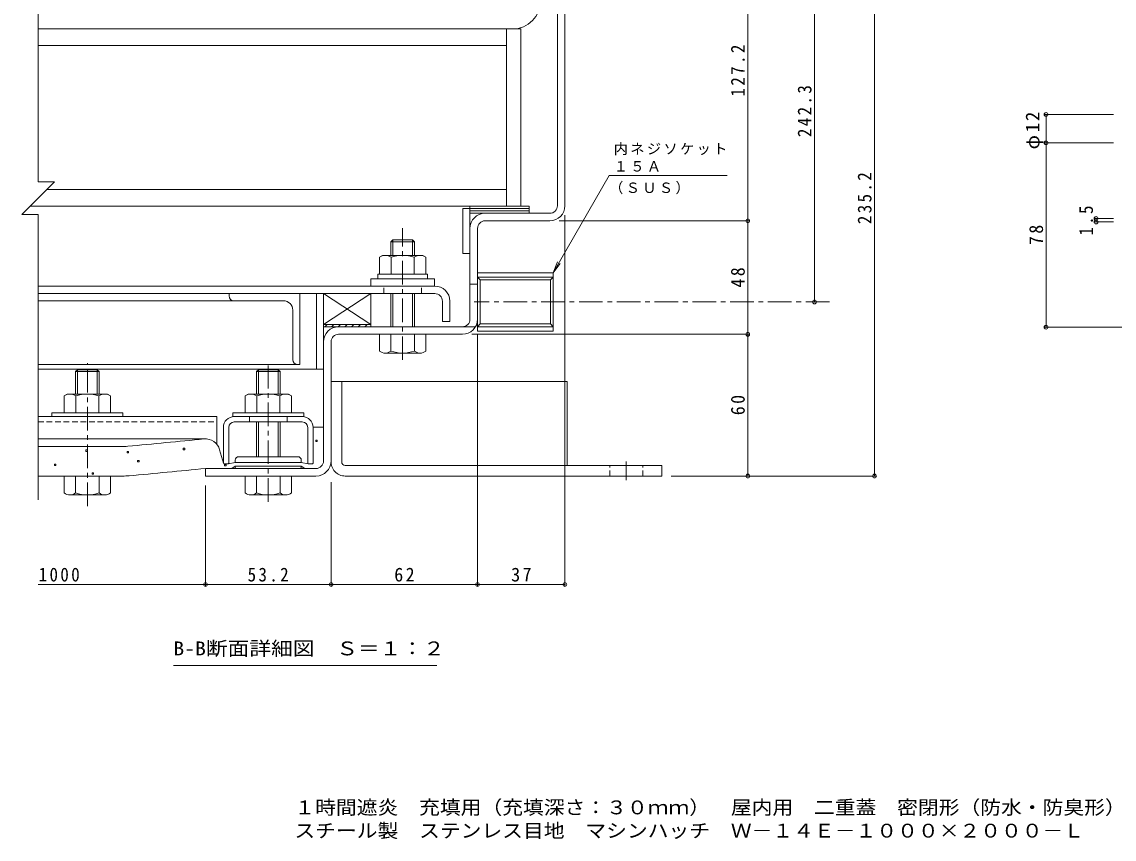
# Model space of a CAD drawing. Units: millimetres at full size, with parts at other scales. Extents: x -748 to 782, y -550 to 532.
# Drawn here: x 17.1 to 479.6, y -550.1 to -204.3 of the extents above; entities that cross this region are included whole.
import ezdxf
from ezdxf.enums import TextEntityAlignment as Align

# ---------------------------------------------------------------- set-up
doc = ezdxf.new("R2010")
doc.units = ezdxf.units.MM
doc.header["$LTSCALE"] = 2
doc.header["$PDMODE"] = 32
doc.header["$PDSIZE"] = 1.6
doc.linetypes.add('CHAIN1', pattern=[8, 5, -1, 1, -1])
doc.linetypes.add('DASHED1', pattern=[1.8, 1.2, -0.6])
for name, color, linetype, lineweight in [('D-1', 2, 'Continuous', 9), ('D-2', 3, 'Continuous', 9), ('D-4', 4, 'Continuous', 9), ('D-5', 7, 'Continuous', 9), ('D-6', 6, 'Continuous', 5), ('D-7', 5, 'Continuous', 5), ('D-8', 5, 'Continuous', 5), ('D-9', 134, 'Continuous', 5), ('D-A', 3, 'Continuous', 9), ('D-B', 2, 'Continuous', 9), ('D-C', 5, 'Continuous', 9), ('D-E', 3, 'Continuous', 9), ('D-F', 7, 'Continuous', 9), ('E-F', 7, 'Continuous', 9), ('F-5_F-5ﾚｲﾔ', 7, 'Continuous', 9)]:
    doc.layers.add(name, color=color, linetype=linetype, lineweight=lineweight)
doc.styles.add('ＭＳ ゴシック', font='')
doc.styles.get('ＭＳ ゴシック').set_extended_font_data('MS Gothic')

msp = doc.modelspace()

# ---------------------------------------------------------------- linework, layer by layer
at = {"layer": 'D-1'}
for p, q in [((243.872, -282.069), (243.872, -164.269)), ((247.072, -282.069), (247.072, -164.269)), ((240.672, -285.269), (213.271, -285.269)), ((213.271, -288.469), (240.672, -288.469)), ((206.871, -330.07), (206.871, -291.669)), ((210.071, -291.669), (210.071, -330.07)), ((242.072, -310.493), (210.072, -310.493)), ((210.072, -310.493), (210.072, -335.093)), ((240.91, -313.478), (211.234, -313.478)), ((211.234, -332.109), (211.234, -313.478)), ((242.072, -312.316), (240.91, -313.478)), ((240.91, -313.478), (240.91, -332.109)), ((242.072, -310.493), (242.072, -335.093)), ((210.071, -315.27), (206.871, -315.27)), ((210.072, -333.271), (211.234, -332.109)), ((240.91, -332.109), (211.234, -332.109)), ((242.072, -333.271), (240.91, -332.109)), ((209.214, -333.27), (151.272, -333.27)), ((173.372, -336.47), (151.272, -336.47)), ((183.372, -336.47), (203.671, -336.47)), ((242.072, -333.271), (210.072, -333.271)), ((242.072, -335.093), (210.072, -335.093)), ((144.872, -390.07), (144.872, -339.67)), ((148.072, -339.67), (148.072, -390.07)), ((94.872, -393.27), (141.672, -393.27)), ((94.872, -396.47), (94.872, -393.27)), ((141.672, -396.47), (94.872, -396.47))]:
    msp.add_line(p, q, dxfattribs=at)
msp.add_lwpolyline([(242.072, -312.316), (210.072, -312.316), (211.234, -313.478)], dxfattribs=at)
for centre, radius, start, end in [((240.672, -282.069), 6.4, 270, 0), ((240.672, -282.069), 3.2, 270, 0), ((213.271, -291.669), 6.4, 90, 180), ((213.271, -291.669), 3.2, 90, 180), ((203.671, -330.07), 6.4, 270, 0), ((203.671, -330.07), 3.2, 270, 0), ((151.272, -339.67), 6.4, 90, 180), ((151.272, -339.67), 3.2, 90, 180), ((141.672, -390.07), 3.2, 270, 0), ((141.672, -390.07), 6.4, 270, 0)]:
    msp.add_arc(centre, radius, start, end, dxfattribs=at)
at = {"layer": 'D-2'}
msp.add_line((24.02, -207.269), (224.872, -207.269), dxfattribs=at)
msp.add_arc((224.872, -195.269), 12, 270, 0, dxfattribs=at)
at = {"layer": 'D-4'}
for p, q in [((140.472, -375.8), (144.872, -375.8)), ((140.472, -391.02), (140.472, -375.87)), ((144.872, -390.07), (144.872, -375.8)), ((94.861, -380.741), (24.02, -380.741)), ((24.02, -383.97), (59.204, -383.97)), ((102.472, -391.02), (100.882, -385.313)), ((102.722, -391.27), (102.472, -391.02)), ((104.522, -391.27), (102.722, -391.27)), ((107.472, -390.77), (104.522, -391.27)), ((107.472, -392.27), (105.976, -393.27)), ((135.472, -390.77), (107.472, -390.77)), ((107.472, -392.27), (135.472, -392.27)), ((135.472, -392.27), (136.968, -393.27)), ((59.777, -396.47), (24.02, -396.47)), ((94.872, -393.27), (105.976, -393.27)), ((141.672, -393.27), (136.968, -393.27))]:
    msp.add_line(p, q, dxfattribs=at)
at = {"layer": 'D-4', "color": 134, "lineweight": 5}
for p, q in [((133.972, -388.27), (108.972, -388.27)), ((107.472, -389.77), (107.472, -390.77)), ((107.472, -390.77), (135.472, -390.77)), ((107.472, -392.27), (135.472, -392.27)), ((107.472, -392.77), (107.472, -392.27)), ((135.472, -389.77), (135.472, -390.77)), ((135.472, -392.77), (135.472, -392.27)), ((134.972, -393.27), (107.972, -393.27))]:
    msp.add_line(p, q, dxfattribs=at)
at = {"layer": 'D-4', "color": 2}
for points in [[(141.62, -381.849), (141.62, -381.249), (142.22, -381.249), (142.22, -381.849)], [(44.269, -386.01), (44.269, -385.41), (44.869, -385.41), (44.869, -386.01)], [(61.758, -386.704), (61.758, -386.104), (62.358, -386.104), (62.358, -386.704)], [(85.494, -385.317), (85.494, -384.717), (86.094, -384.717), (86.094, -385.317)], [(30.995, -391.984), (30.995, -391.384), (31.595, -391.384), (31.595, -391.984)], [(66.175, -390.493), (66.175, -389.893), (66.775, -389.893), (66.775, -390.493)], [(102.983, -392.202), (102.983, -391.602), (103.583, -391.602), (103.583, -392.202)], [(46.857, -395.669), (46.857, -395.069), (47.457, -395.069), (47.457, -395.669)]]:
    msp.add_lwpolyline(points, close=True, dxfattribs=at)
at = {"layer": 'D-4'}
msp.add_lwpolyline([(135.472, -390.77), (138.422, -391.27), (140.222, -391.27), (140.472, -391.02)], dxfattribs=at)
for centre, radius, start, end in [((59.204, -353.97), 30, 270, 275.2529), ((-405.128, 4696.522), 5101.792, 275.2529, 275.61726), ((94.861, -386.991), 6.25, 15.57156, 95.61726), ((141.672, -390.07), 3.2, 270, 0), ((59.777, -366.47), 30, 270, 275.24643), ((-405.128, 4696.522), 5114.292, 275.24643, 275.6105)]:
    msp.add_arc(centre, radius, start, end, dxfattribs=at)
at = {"layer": 'D-4', "color": 134, "lineweight": 5}
for centre, radius, start, end in [((108.972, -389.77), 1.5, 90, 180), ((133.972, -389.77), 1.5, 0, 90), ((107.972, -392.77), 0.5, 180, 270), ((134.972, -392.77), 0.5, 270, 0)]:
    msp.add_arc(centre, radius, start, end, dxfattribs=at)
at = {"layer": 'D-5'}
for p, q in [((265.874, -269.266), (315.742, -269.266)), ((242.072, -310.493), (245.115, -306.526)), ((192.791, -476.588), (81.291, -476.588))]:
    msp.add_line(p, q, dxfattribs=at)
msp.add_lwpolyline([(265.874, -269.266), (242.072, -310.493), (243.985, -305.874)], dxfattribs=at)
at = {"layer": 'D-6'}
for p, q in [((206.871, -302.269), (206.871, -282.269)), ((231.871, -282.269), (206.871, -282.269)), ((231.871, -283.269), (206.871, -283.269)), ((231.871, -284.269), (206.871, -284.269)), ((231.871, -285.269), (206.871, -285.269)), ((231.871, -285.269), (231.871, -282.269)), ((203.871, -302.269), (206.871, -302.269)), ((164.872, -319.27), (144.872, -332.27)), ((144.872, -319.27), (144.872, -332.27)), ((164.872, -332.27), (144.872, -332.27))]:
    msp.add_line(p, q, dxfattribs=at)
at = {"layer": 'D-6', "color": 134}
for p, q in [((144.872, -319.27), (144.872, -351.27)), ((141.872, -351.27), (24.02, -351.27)), ((141.872, -351.27), (144.872, -351.27))]:
    msp.add_line(p, q, dxfattribs=at)
at = {"layer": 'D-6'}
msp.add_lwpolyline([(206.871, -283.269), (203.871, -283.269), (203.871, -302.269)], dxfattribs=at)
at = {"layer": 'D-6', "color": 134}
msp.add_lwpolyline([(144.872, -319.27), (141.872, -319.27), (141.872, -351.27)], dxfattribs=at)
at = {"layer": 'D-6'}
msp.add_lwpolyline([(164.872, -332.27), (164.872, -319.27), (144.872, -319.27)], close=True, dxfattribs=at)
at = {"layer": 'D-7', "linetype": 'CHAIN1'}
for p, q in [((178.372, -347.348), (178.372, -291.618)), ((44.872, -409.168), (44.872, -348.681)), ((121.472, -407.348), (121.472, -349.618))]:
    msp.add_line(p, q, dxfattribs=at)
at = {"layer": 'D-7'}
for p, q in [((174.184, -296.47), (173.372, -297.282)), ((183.372, -297.282), (173.372, -297.282)), ((173.372, -303.07), (173.372, -297.282)), ((182.56, -296.47), (174.184, -296.47)), ((174.184, -303.07), (174.184, -296.47)), ((182.56, -296.47), (183.372, -297.282)), ((182.56, -303.07), (182.56, -296.47)), ((183.372, -297.282), (183.372, -303.07)), ((173.372, -333.27), (173.372, -319.27)), ((174.184, -333.27), (174.184, -319.27)), ((182.56, -333.27), (182.56, -319.27)), ((183.372, -319.27), (183.372, -333.27)), ((168.572, -343.575), (168.572, -336.47)), ((188.172, -336.47), (168.572, -336.47)), ((173.372, -343.575), (173.372, -336.47)), ((183.372, -336.47), (183.372, -343.575)), ((188.172, -343.575), (188.172, -336.47)), ((185.772, -344.47), (170.972, -344.47)), ((40.684, -361.77), (40.684, -351.47)), ((49.06, -361.77), (49.06, -351.47)), ((117.284, -351.47), (116.472, -352.282)), ((125.66, -351.47), (117.284, -351.47)), ((117.284, -361.77), (117.284, -351.47)), ((125.66, -351.47), (126.472, -352.282)), ((125.66, -361.77), (125.66, -351.47)), ((39.872, -361.77), (39.872, -352.282)), ((49.872, -352.282), (49.872, -352.282)), ((49.872, -352.282), (49.872, -361.77)), ((126.472, -352.282), (116.472, -352.282)), ((116.472, -361.77), (116.472, -352.282)), ((126.472, -361.77), (126.472, -352.282)), ((116.472, -388.27), (116.472, -373.57)), ((117.284, -388.27), (117.284, -373.57)), ((125.66, -388.27), (125.66, -373.57)), ((126.472, -388.27), (126.472, -373.57)), ((54.672, -396.47), (35.072, -396.47)), ((35.072, -403.575), (35.072, -396.47)), ((39.872, -403.575), (39.872, -396.47)), ((49.872, -403.575), (49.872, -396.47)), ((54.672, -403.575), (54.672, -396.47)), ((111.672, -403.575), (111.672, -396.47)), ((131.272, -396.47), (111.672, -396.47)), ((116.472, -403.575), (116.472, -396.47)), ((126.472, -403.575), (126.472, -396.47)), ((131.272, -403.575), (131.272, -396.47)), ((37.472, -404.47), (52.272, -404.47)), ((128.872, -404.47), (114.072, -404.47))]:
    msp.add_line(p, q, dxfattribs=at)
at = {"layer": 'D-7', "color": 2, "lineweight": 9}
for p, q in [((168.557, -303.829), (169.872, -303.07)), ((168.557, -303.829), (168.557, -311.07)), ((186.872, -303.07), (169.872, -303.07)), ((173.465, -303.829), (173.465, -311.07)), ((183.28, -303.829), (183.28, -311.07))]:
    msp.add_line(p, q, dxfattribs=at)
at = {"layer": 'D-7', "color": 134}
for p, q in [((164.872, -313.07), (164.872, -316.07)), ((164.872, -313.07), (191.872, -313.07)), ((191.872, -313.07), (191.872, -316.07)), ((164.872, -316.07), (191.872, -316.07)), ((29.872, -369.77), (29.872, -371.27)), ((59.872, -369.77), (29.872, -369.77)), ((59.872, -369.77), (59.872, -371.27)), ((106.472, -369.77), (106.472, -371.27)), ((136.472, -369.77), (106.472, -369.77)), ((136.472, -369.77), (136.472, -371.27)), ((59.872, -371.27), (29.872, -371.27)), ((136.472, -371.27), (106.472, -371.27))]:
    msp.add_line(p, q, dxfattribs=at)
at = {"layer": 'D-7', "color": 6}
for p, q in [((167.872, -311.07), (167.872, -313.07)), ((167.872, -313.07), (188.872, -313.07))]:
    msp.add_line(p, q, dxfattribs=at)
at = {"layer": 'D-7', "color": 2, "lineweight": 9}
msp.add_lwpolyline([(186.872, -303.07), (188.187, -303.829), (188.187, -311.07), (168.557, -311.07)], dxfattribs=at)
at = {"layer": 'D-7', "color": 6}
msp.add_lwpolyline([(167.872, -311.07), (188.872, -311.07), (188.872, -313.07)], dxfattribs=at)
at = {"layer": 'D-7'}
for points in [[(49.06, -351.47), (40.684, -351.47), (39.872, -352.282)], [(49.06, -351.47), (49.872, -352.282), (49.872, -352.282)], [(39.872, -352.282), (49.872, -352.282), (49.872, -352.282)]]:
    msp.add_lwpolyline(points, dxfattribs=at)
at = {"layer": 'D-7', "color": 2, "lineweight": 9}
for centre, radius, start, end in [((171.454, -308.847), 5.793, 94.38438, 120), ((170.858, -307.91), 4.842, 57.42749, 88.18784), ((178.372, -319.311), 16.241, 72.41188, 107.5881), ((185.886, -307.91), 4.842, 91.81215, 122.57249), ((185.29, -308.847), 5.793, 59.99998, 85.6156)]:
    msp.add_arc(centre, radius, start, end, dxfattribs=at)
at = {"layer": 'D-7'}
for centre, radius, start, end in [((170.972, -340.805), 3.666, 229.1022, 310.89809), ((178.372, -330.055), 14.416, 249.70546, 290.29454), ((185.772, -340.805), 3.666, 229.10191, 310.8978), ((37.472, -400.805), 3.666, 229.1022, 310.89809), ((44.872, -390.055), 14.416, 249.70546, 290.29454), ((52.272, -400.805), 3.666, 229.10191, 310.8978), ((114.072, -400.805), 3.666, 229.1022, 310.89809), ((121.472, -390.055), 14.416, 249.70546, 290.29454), ((128.872, -400.805), 3.666, 229.10191, 310.8978)]:
    msp.add_arc(centre, radius, start, end, dxfattribs=at)
at = {"layer": 'D-8'}
for p, q in [((222.372, -207.269), (228.372, -207.269)), ((228.372, -207.269), (228.372, -282.269))]:
    msp.add_line(p, q, dxfattribs=at)
msp.add_lwpolyline([(222.372, -207.269), (222.372, -282.269), (228.372, -282.269)], dxfattribs=at)
at = {"layer": 'D-9'}
for p, q in [((24.02, -207.269), (222.372, -207.269)), ((222.372, -282.269), (222.372, -207.269)), ((24.02, -214.269), (222.372, -214.269)), ((27.621, -275.269), (222.372, -275.269)), ((20.621, -282.269), (222.372, -282.269))]:
    msp.add_line(p, q, dxfattribs=at)
at = {"layer": 'D-A'}
for p, q in [((191.972, -316.07), (24.02, -316.07)), ((191.972, -319.27), (24.02, -319.27)), ((195.172, -322.47), (195.172, -331.07)), ((198.372, -322.47), (198.372, -331.07)), ((195.172, -331.07), (198.372, -331.07))]:
    msp.add_line(p, q, dxfattribs=at)
at = {"layer": 'D-A', "linetype": 'DASHED1'}
for p, q in [((170.372, -319.27), (170.372, -316.07)), ((186.372, -319.27), (186.372, -316.07))]:
    msp.add_line(p, q, dxfattribs=at)
at = {"layer": 'D-A'}
for radius in [6.4, 3.2]:
    msp.add_arc((191.972, -322.47), radius, 0, 90, dxfattribs=at)
at = {"layer": 'D-B', "color": 6, "lineweight": 5}
for p, q in [((127.872, -322.27), (24.02, -322.27)), ((104.872, -320.27), (104.872, -319.27)), ((134.872, -319.27), (134.872, -349.27)), ((131.872, -326.27), (131.872, -347.27)), ((134.872, -349.271), (24.02, -349.271))]:
    msp.add_line(p, q, dxfattribs=at)
at = {"layer": 'D-B'}
for p, q in [((36.372, -361.77), (53.372, -361.77)), ((39.965, -362.529), (39.965, -369.77)), ((49.78, -362.529), (49.78, -369.77)), ((54.687, -362.529), (53.372, -361.77)), ((54.687, -362.529), (54.687, -369.77)), ((112.972, -361.77), (129.972, -361.77)), ((116.565, -362.529), (116.565, -369.77)), ((126.38, -362.529), (126.38, -369.77)), ((131.287, -362.529), (129.972, -361.77)), ((131.287, -362.529), (131.287, -369.77))]:
    msp.add_line(p, q, dxfattribs=at)
at = {"layer": 'D-B', "color": 7}
for p, q in [((24.02, -371.27), (99.66, -371.27)), ((99.66, -382.988), (99.66, -371.27)), ((107.072, -371.27), (135.872, -371.27)), ((135.872, -373.57), (107.072, -373.57)), ((102.472, -391.02), (102.472, -375.87)), ((104.772, -391.02), (104.772, -375.87)), ((138.172, -391.02), (138.172, -375.87)), ((140.472, -391.02), (140.472, -375.87)), ((102.722, -391.27), (102.472, -391.02)), ((104.522, -391.27), (102.722, -391.27)), ((104.522, -391.27), (104.772, -391.02)), ((138.422, -391.27), (138.172, -391.02)), ((140.222, -391.27), (138.422, -391.27)), ((140.222, -391.27), (140.472, -391.02))]:
    msp.add_line(p, q, dxfattribs=at)
at = {"layer": 'D-B', "color": 7, "linetype": 'DASHED1'}
for p, q in [((24.02, -373.57), (99.66, -373.57)), ((113.472, -373.57), (113.472, -371.27)), ((129.472, -373.57), (129.472, -371.27))]:
    msp.add_line(p, q, dxfattribs=at)
at = {"layer": 'D-B'}
for points in [[(36.372, -361.77), (35.057, -362.529), (35.057, -369.77), (54.687, -369.77)], [(112.972, -361.77), (111.657, -362.529), (111.657, -369.77), (131.287, -369.77)]]:
    msp.add_lwpolyline(points, dxfattribs=at)
at = {"layer": 'D-B', "color": 6, "lineweight": 5}
for centre, radius, start, end in [((106.872, -320.27), 2, 180, 270), ((127.872, -326.27), 4, 0, 90), ((133.872, -347.27), 2, 180, 270)]:
    msp.add_arc(centre, radius, start, end, dxfattribs=at)
at = {"layer": 'D-B'}
for centre, radius, start, end in [((37.954, -367.547), 5.793, 94.3844, 120.00002), ((37.358, -366.61), 4.842, 57.42751, 88.18785), ((44.872, -378.011), 16.241, 72.4119, 107.58812), ((52.386, -366.61), 4.842, 91.81216, 122.57251), ((51.79, -367.547), 5.793, 60, 85.61562), ((114.554, -367.547), 5.793, 94.3844, 120.00002), ((113.958, -366.61), 4.842, 57.42751, 88.18785), ((121.472, -378.011), 16.241, 72.4119, 107.58812), ((128.986, -366.61), 4.842, 91.81216, 122.57251), ((128.39, -367.547), 5.793, 60, 85.61562)]:
    msp.add_arc(centre, radius, start, end, dxfattribs=at)
at = {"layer": 'D-B', "color": 7}
for centre, radius, start, end in [((107.072, -375.87), 4.6, 90, 180), ((107.072, -375.87), 2.3, 90, 180), ((135.872, -375.87), 4.6, 0, 90), ((135.872, -375.87), 2.3, 0, 90)]:
    msp.add_arc(centre, radius, start, end, dxfattribs=at)
at = {"layer": 'D-C', "color": 7}
for p, q in [((145.442, -333.27), (146.442, -332.27)), ((148.271, -333.27), (149.271, -332.27)), ((151.099, -333.27), (152.099, -332.27)), ((153.927, -333.27), (154.927, -332.27)), ((156.756, -333.27), (157.756, -332.27)), ((159.584, -333.27), (160.584, -332.27)), ((162.413, -333.27), (163.413, -332.27))]:
    msp.add_line(p, q, dxfattribs=at)
msp.add_lwpolyline([(164.872, -332.27), (164.872, -333.27), (144.872, -333.27), (144.872, -332.27)], close=True, dxfattribs=at)
at = {"layer": 'D-E'}
for p, q in [((148.072, -356.469), (148.072, -390.07)), ((148.072, -356.469), (152.572, -356.469)), ((152.572, -390.47), (152.572, -356.469)), ((154.072, -391.97), (288.072, -391.97)), ((288.072, -391.97), (288.072, -396.47)), ((288.072, -396.47), (154.072, -396.47))]:
    msp.add_line(p, q, dxfattribs=at)
at = {"layer": 'D-E', "linetype": 'DASHED1'}
for p, q in [((266.072, -396.47), (266.072, -391.97)), ((280.072, -396.47), (280.072, -391.97))]:
    msp.add_line(p, q, dxfattribs=at)
at = {"layer": 'D-E', "linetype": 'CHAIN1'}
msp.add_line((273.072, -398.217), (273.072, -390.328), dxfattribs=at)
at = {"layer": 'D-E'}
msp.add_lwpolyline([(152.572, -356.469), (248.072, -356.469), (248.072, -391.97)], dxfattribs=at)
for radius, start in [(6, 176.17647), (1.5, 180.00027)]:
    msp.add_arc((154.072, -390.47), radius, start, 270, dxfattribs=at)
at = {"layer": 'D-F'}
for p, q in [((24.02, -151.269), (24.02, -271.988)), ((324.485, -161.269), (324.485, -288.469)), ((378.154, -161.269), (378.154, -396.47)), ((450.188, -243.485), (479.402, -243.485)), ((450.788, -243.485), (450.788, -333.485)), ((450.188, -255.485), (479.402, -255.485)), ((30.902, -271.988), (17.139, -285.751)), ((24.02, -271.988), (30.902, -271.988)), ((24.02, -285.751), (17.139, -285.751)), ((24.02, -285.751), (24.02, -406.47)), ((247.072, -442.963), (247.072, -286.069)), ((325.085, -288.469), (244.672, -288.469)), ((324.485, -336.47), (324.485, -288.469)), ((471.333, -287.443), (479.328, -287.443)), ((471.333, -288.943), (479.328, -288.943)), ((471.933, -288.943), (471.933, -287.443)), ((325.085, -336.47), (207.671, -336.47)), ((210.071, -442.963), (210.071, -336.73)), ((324.485, -396.47), (324.485, -336.47)), ((450.188, -333.485), (567.328, -333.485)), ((378.754, -396.47), (292.072, -396.47)), ((94.872, -442.963), (94.872, -400.47)), ((148.072, -442.963), (148.072, -399.093)), ((94.872, -442.363), (24.02, -442.363)), ((148.072, -442.363), (94.872, -442.363)), ((210.071, -442.363), (148.072, -442.363)), ((210.071, -442.363), (247.072, -442.363))]:
    msp.add_line(p, q, dxfattribs=at)
at = {"layer": 'D-F', "linetype": 'CHAIN1'}
msp.add_line((359.05, -322.793), (208.599, -322.793), dxfattribs=at)
at = {"layer": 'D-F'}
for p in [(450.788, -243.485), (450.788, -255.485), (471.933, -287.443), (324.485, -288.469), (471.933, -288.943), (450.788, -333.485), (324.485, -336.47), (324.485, -396.47), (378.154, -396.47), (94.872, -442.363), (148.072, -442.363), (210.071, -442.363), (247.072, -442.363)]:
    msp.add_point(p, dxfattribs=at)
at = {"layer": 'E-F'}
msp.add_line((352.748, -322.793), (352.748, -161.269), dxfattribs=at)
msp.add_point((352.748, -322.793), dxfattribs=at)

# ---------------------------------------------------------------- texts
at = {"layer": 'D-5', "color": 2, "style": 'ＭＳ ゴシック', "width": 1.15}
msp.add_text('B-B断面詳細図\u3000Ｓ＝１：２', height=5.865, dxfattribs=at).set_placement((81.291, -474.088), align=Align.BOTTOM_LEFT)
at = {"layer": 'D-5', "char_height": 4.399, "attachment_point": 7, "style": 'ＭＳ ゴシック'}
for s, insert in [('\\T1.17;内ネジソケット', (267.742, -260.697)), ('\\T1.17;１５Ａ', (267.742, -267.665)), ('\\T1.17;（ＳＵＳ）', (265.81, -277.235))]:
    msp.add_mtext(s, dxfattribs=dict(at, insert=insert))
at = {"layer": 'D-F', "color": 2, "char_height": 5.865, "attachment_point": 7, "rotation": 90, "style": 'ＭＳ ゴシック'}
for s, insert in [('\\T1.28;\\W0.9;127.2', (323.285, -235.869)), ('\\T1.19;φ12', (449.588, -258.235)), ('\\T1.28;\\W0.9;235.2', (376.954, -289.87)), ('\\T1.27;\\W0.9;1.5', (470.733, -294.693)), ('\\T1.27;\\W0.95;78', (449.588, -298.735)), ('\\T1.27;\\W0.95;48', (323.285, -316.72)), ('\\T1.27;\\W0.95;60', (323.285, -370.72))]:
    msp.add_mtext(s, dxfattribs=dict(at, insert=insert))
at = {"layer": 'D-F', "color": 2, "char_height": 5.865, "attachment_point": 7, "style": 'ＭＳ ゴシック'}
for s, insert in [('\\T1.28;\\W0.9;1000', (24.245, -441.163)), ('\\T1.28;\\W0.9;53.2', (112.722, -441.163)), ('\\T1.27;\\W0.95;62', (174.822, -441.163)), ('\\T1.27;\\W0.95;37', (224.322, -441.163))]:
    msp.add_mtext(s, dxfattribs=dict(at, insert=insert))
at = {"layer": 'E-F', "color": 2, "insert": (351.548, -253.031), "char_height": 5.865, "attachment_point": 7, "rotation": 90, "style": 'ＭＳ ゴシック'}
msp.add_mtext('\\T1.28;\\W0.9;242.3', dxfattribs=at)
at = {"layer": 'F-5_F-5ﾚｲﾔ', "color": 2, "style": 'ＭＳ ゴシック', "width": 1.1}
for s, p in [('１時間遮炎\u3000充填用（充填深さ：３０ｍｍ）\u3000屋内用\u3000二重蓋\u3000密閉形（防水・防臭形）', (132.527, -541.365)), ('スチール製\u3000ステンレス目地\u3000マシンハッチ\u3000Ｗ－１４Ｅ－１０００×２０００－Ｌ', (132.527, -551.206))]:
    msp.add_text(s, height=5.865, dxfattribs=at).set_placement(p, align=Align.BOTTOM_LEFT)

doc.saveas('drawing.dxf')
